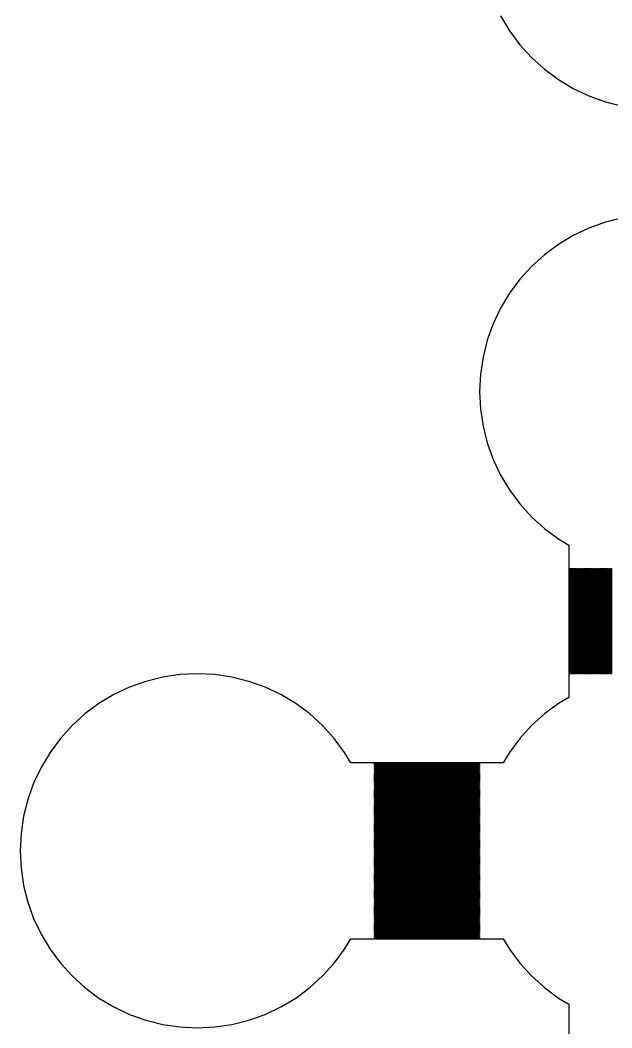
# Model space of a CAD drawing. Extents: x -5 to 92, y -13 to 39.
# Drawn here: x -4.97 to 6.62, y 5.03 to 24.78 of the extents above; entities that cross this region are included whole.
import ezdxf

# ---------------------------------------------------------------- set-up
doc = ezdxf.new("R2010")
doc.units = 0

msp = doc.modelspace()

# ---------------------------------------------------------------- linework, layer by layer
for p, q in [((4.43974, 24.8643), (4.61481, 24.5722)), ((4.61481, 24.5722), (4.81766, 24.2987)), ((4.81766, 24.2987), (5.04634, 24.0463)), ((5.04634, 24.0463), (5.29866, 23.8177)), ((5.29866, 23.8177), (5.57217, 23.6148)), ((5.57217, 23.6148), (5.86426, 23.4397)), ((5.86426, 23.4397), (6.17209, 23.2941)), ((6.17209, 23.2941), (6.49272, 23.1794)), ((6.49272, 23.1794), (6.82304, 23.0967)), ((6.49272, 20.8206), (6.17209, 20.7059)), ((6.82304, 20.9033), (6.49272, 20.8206)), ((5.86426, 20.5603), (5.57217, 20.3852)), ((6.17209, 20.7059), (5.86426, 20.5603)), ((5.57217, 20.3852), (5.29866, 20.1823)), ((5.29866, 20.1823), (5.04634, 19.9537)), ((5.04634, 19.9537), (4.81766, 19.7013)), ((4.81766, 19.7013), (4.61481, 19.4278)), ((4.61481, 19.4278), (4.43974, 19.1357)), ((4.43974, 19.1357), (4.29414, 18.8279)), ((4.29414, 18.8279), (4.17943, 18.5073)), ((4.17943, 18.5073), (4.09668, 18.177)), ((4.09668, 18.177), (4.04672, 17.8401)), ((4.04672, 17.8401), (4.03001, 17.5)), ((4.03001, 17.5), (4.04672, 17.1599)), ((4.04672, 17.1599), (4.09668, 16.823)), ((4.09668, 16.823), (4.17943, 16.4927)), ((4.17943, 16.4927), (4.29414, 16.1721)), ((4.29414, 16.1721), (4.43974, 15.8642)), ((4.43974, 15.8642), (4.61481, 15.5722)), ((4.61481, 15.5722), (4.81766, 15.2986)), ((4.81766, 15.2986), (5.04634, 15.0463)), ((5.04634, 15.0463), (5.29866, 14.8176)), ((5.29866, 14.8176), (5.57217, 14.6148)), ((5.57217, 14.6148), (5.77501, 14.4932)), ((5.77501, 14.4932), (5.77501, 11.5068)), ((5.785, 11.97), (5.785, 14.03)), ((5.785, 14.03), (5.79501, 14.03)), ((5.79501, 14.03), (5.79501, 11.97)), ((5.80501, 11.97), (5.80501, 14.03)), ((5.80501, 14.03), (5.815, 14.03)), ((5.815, 14.03), (5.815, 11.97)), ((5.82501, 11.97), (5.82501, 14.03)), ((5.82501, 14.03), (5.83501, 14.03)), ((5.83501, 14.03), (5.83501, 11.97)), ((5.845, 11.97), (5.845, 14.03)), ((5.845, 14.03), (5.85501, 14.03)), ((5.85501, 14.03), (5.85501, 11.97)), ((5.86501, 11.97), (5.86501, 14.03)), ((5.86501, 14.03), (5.875, 14.03)), ((5.875, 14.03), (5.875, 11.97)), ((5.88501, 11.97), (5.88501, 14.03)), ((5.88501, 14.03), (5.895, 14.03)), ((5.895, 14.03), (5.895, 11.97)), ((5.90501, 11.97), (5.90501, 14.03)), ((5.90501, 14.03), (5.91501, 14.03)), ((5.91501, 14.03), (5.91501, 11.97)), ((5.925, 11.97), (5.925, 14.03)), ((5.925, 14.03), (5.93501, 14.03)), ((5.93501, 14.03), (5.93501, 11.97)), ((5.94501, 11.97), (5.94501, 14.03)), ((5.94501, 14.03), (5.955, 14.03)), ((5.955, 14.03), (5.955, 11.97)), ((5.96501, 11.97), (5.96501, 14.03)), ((5.96501, 14.03), (5.97501, 14.03)), ((5.97501, 14.03), (5.97501, 11.97)), ((5.985, 11.97), (5.985, 14.03)), ((5.985, 14.03), (5.99501, 14.03)), ((5.99501, 14.03), (5.99501, 11.97)), ((6.005, 11.97), (6.005, 14.03)), ((6.005, 14.03), (6.01501, 14.03)), ((6.01501, 14.03), (6.01501, 11.97)), ((6.02501, 11.97), (6.02501, 14.03)), ((6.02501, 14.03), (6.035, 14.03)), ((6.035, 14.03), (6.035, 11.97)), ((6.04501, 11.97), (6.04501, 14.03)), ((6.04501, 14.03), (6.05501, 14.03)), ((6.05501, 14.03), (6.05501, 11.97)), ((6.065, 11.97), (6.065, 14.03)), ((6.065, 14.03), (6.07501, 14.03)), ((6.07501, 14.03), (6.07501, 11.97)), ((6.08501, 11.97), (6.08501, 14.03)), ((6.08501, 14.03), (6.095, 14.03)), ((6.095, 14.03), (6.095, 11.97)), ((6.10501, 11.97), (6.10501, 14.03)), ((6.10501, 14.03), (6.11501, 14.03)), ((6.11501, 14.03), (6.11501, 11.97)), ((6.125, 11.97), (6.125, 14.03)), ((6.125, 14.03), (6.13501, 14.03)), ((6.13501, 14.03), (6.13501, 11.97)), ((6.145, 11.97), (6.145, 14.03)), ((6.145, 14.03), (6.15501, 14.03)), ((6.15501, 14.03), (6.15501, 11.97)), ((6.16501, 11.97), (6.16501, 14.03)), ((6.16501, 14.03), (6.175, 14.03)), ((6.175, 14.03), (6.175, 11.97)), ((6.18501, 11.97), (6.18501, 14.03)), ((6.18501, 14.03), (6.19501, 14.03)), ((6.19501, 14.03), (6.19501, 11.97)), ((6.205, 11.97), (6.205, 14.03)), ((6.205, 14.03), (6.21501, 14.03)), ((6.21501, 14.03), (6.21501, 11.97)), ((6.22501, 11.97), (6.22501, 14.03)), ((6.22501, 14.03), (6.235, 14.03)), ((6.235, 14.03), (6.235, 11.97)), ((6.24501, 11.97), (6.24501, 14.03)), ((6.24501, 14.03), (6.255, 14.03)), ((6.255, 14.03), (6.255, 11.97)), ((6.26501, 11.97), (6.26501, 14.03)), ((6.26501, 14.03), (6.27501, 14.03)), ((6.27501, 14.03), (6.27501, 11.97)), ((6.285, 11.97), (6.285, 14.03)), ((6.285, 14.03), (6.29501, 14.03)), ((6.29501, 14.03), (6.29501, 11.97)), ((6.30501, 11.97), (6.30501, 14.03)), ((6.30501, 14.03), (6.315, 14.03)), ((6.315, 14.03), (6.315, 11.97)), ((6.32501, 11.97), (6.32501, 14.03)), ((6.32501, 14.03), (6.33501, 14.03)), ((6.33501, 14.03), (6.33501, 11.97)), ((6.345, 11.97), (6.345, 14.03)), ((6.345, 14.03), (6.35501, 14.03)), ((6.35501, 14.03), (6.35501, 11.97)), ((6.36501, 11.97), (6.36501, 14.03)), ((6.36501, 14.03), (6.375, 14.03)), ((6.375, 14.03), (6.375, 11.97)), ((6.38501, 11.97), (6.38501, 14.03)), ((6.38501, 14.03), (6.395, 14.03)), ((6.395, 14.03), (6.395, 11.97)), ((6.40501, 11.97), (6.40501, 14.03)), ((6.40501, 14.03), (6.41501, 14.03)), ((6.41501, 14.03), (6.41501, 11.97)), ((6.425, 11.97), (6.425, 14.03)), ((6.425, 14.03), (6.43501, 14.03)), ((6.43501, 14.03), (6.43501, 11.97)), ((6.44501, 11.97), (6.44501, 14.03)), ((6.44501, 14.03), (6.455, 14.03)), ((6.455, 14.03), (6.455, 11.97)), ((6.46501, 11.97), (6.46501, 14.03)), ((6.46501, 14.03), (6.47501, 14.03)), ((6.47501, 14.03), (6.47501, 11.97)), ((6.485, 11.97), (6.485, 14.03)), ((6.485, 14.03), (6.49501, 14.03)), ((6.49501, 14.03), (6.49501, 11.97)), ((6.505, 11.97), (6.505, 14.03)), ((6.505, 14.03), (6.51501, 14.03)), ((6.51501, 14.03), (6.51501, 11.97)), ((6.52501, 11.97), (6.52501, 14.03)), ((6.52501, 14.03), (6.535, 14.03)), ((6.535, 14.03), (6.535, 11.97)), ((6.54501, 11.97), (6.54501, 14.03)), ((6.54501, 14.03), (6.55501, 14.03)), ((6.55501, 14.03), (6.55501, 11.97)), ((6.565, 11.97), (6.565, 14.03)), ((6.565, 14.03), (6.57501, 14.03)), ((6.57501, 14.03), (6.57501, 11.97)), ((6.58501, 11.97), (6.58501, 14.03)), ((6.58501, 14.03), (6.595, 14.03)), ((6.595, 14.03), (6.595, 11.97)), ((6.60501, 11.97), (6.60501, 14.03)), ((6.60501, 14.03), (6.61501, 14.03)), ((6.61501, 14.03), (6.61501, 11.97)), ((-2.17696, 11.9033), (-2.50728, 11.8206)), ((-1.84012, 11.9533), (-2.17696, 11.9033)), ((-1.5, 11.97), (-1.84012, 11.9533)), ((-1.15987, 11.9533), (-1.5, 11.97)), ((-0.823029, 11.9033), (-1.15987, 11.9533)), ((-0.492706, 11.8206), (-0.823029, 11.9033)), ((5.79501, 11.97), (5.785, 11.97)), ((5.815, 11.97), (5.80501, 11.97)), ((5.83501, 11.97), (5.82501, 11.97)), ((5.85501, 11.97), (5.845, 11.97)), ((5.875, 11.97), (5.86501, 11.97)), ((5.895, 11.97), (5.88501, 11.97)), ((5.91501, 11.97), (5.90501, 11.97)), ((5.93501, 11.97), (5.925, 11.97)), ((5.955, 11.97), (5.94501, 11.97)), ((5.97501, 11.97), (5.96501, 11.97)), ((5.99501, 11.97), (5.985, 11.97)), ((6.01501, 11.97), (6.005, 11.97)), ((6.035, 11.97), (6.02501, 11.97)), ((6.05501, 11.97), (6.04501, 11.97)), ((6.07501, 11.97), (6.065, 11.97)), ((6.095, 11.97), (6.08501, 11.97)), ((6.11501, 11.97), (6.10501, 11.97)), ((6.13501, 11.97), (6.125, 11.97)), ((6.15501, 11.97), (6.145, 11.97)), ((6.175, 11.97), (6.16501, 11.97)), ((6.19501, 11.97), (6.18501, 11.97)), ((6.21501, 11.97), (6.205, 11.97)), ((6.235, 11.97), (6.22501, 11.97)), ((6.255, 11.97), (6.24501, 11.97)), ((6.27501, 11.97), (6.26501, 11.97)), ((6.29501, 11.97), (6.285, 11.97)), ((6.315, 11.97), (6.30501, 11.97)), ((6.33501, 11.97), (6.32501, 11.97)), ((6.35501, 11.97), (6.345, 11.97)), ((6.375, 11.97), (6.36501, 11.97)), ((6.395, 11.97), (6.38501, 11.97)), ((6.41501, 11.97), (6.40501, 11.97)), ((6.43501, 11.97), (6.425, 11.97)), ((6.455, 11.97), (6.44501, 11.97)), ((6.47501, 11.97), (6.46501, 11.97)), ((6.49501, 11.97), (6.485, 11.97)), ((6.51501, 11.97), (6.505, 11.97)), ((6.535, 11.97), (6.52501, 11.97)), ((6.55501, 11.97), (6.54501, 11.97)), ((6.57501, 11.97), (6.565, 11.97)), ((6.595, 11.97), (6.58501, 11.97)), ((6.61501, 11.97), (6.60501, 11.97)), ((-2.82791, 11.7059), (-3.13574, 11.5603)), ((-2.50728, 11.8206), (-2.82791, 11.7059)), ((-0.172073, 11.7059), (-0.492706, 11.8206)), ((0.135757, 11.5603), (-0.172073, 11.7059)), ((-3.13574, 11.5603), (-3.42783, 11.3852)), ((0.427841, 11.3852), (0.135757, 11.5603)), ((5.77501, 11.5068), (5.57217, 11.3852)), ((-3.42783, 11.3852), (-3.70134, 11.1823)), ((0.701355, 11.1823), (0.427841, 11.3852)), ((5.57217, 11.3852), (5.29866, 11.1824)), ((-3.70134, 11.1823), (-3.95366, 10.9537)), ((0.953674, 10.9537), (0.701355, 11.1823)), ((5.29866, 11.1824), (5.04634, 10.9537)), ((-3.95366, 10.9537), (-4.18234, 10.7013)), ((1.18236, 10.7013), (0.953674, 10.9537)), ((5.04634, 10.9537), (4.81766, 10.7014)), ((-4.18234, 10.7013), (-4.38519, 10.4278)), ((1.38521, 10.4278), (1.18236, 10.7013)), ((4.81766, 10.7014), (4.61481, 10.4278)), ((-4.38519, 10.4278), (-4.56026, 10.1357)), ((1.50677, 10.225), (1.38521, 10.4278)), ((4.61481, 10.4278), (4.49323, 10.225)), ((-4.56026, 10.1357), (-4.70586, 9.82791)), ((4.49323, 10.225), (1.50677, 10.225)), ((1.97, 10.205), (1.97, 10.215)), ((1.97, 10.215), (4.03, 10.215)), ((4.03, 10.205), (1.97, 10.205)), ((1.97, 10.185), (1.97, 10.195)), ((1.97, 10.195), (4.03, 10.195)), ((4.03, 10.185), (1.97, 10.185)), ((1.97, 10.165), (1.97, 10.175)), ((1.97, 10.175), (4.03, 10.175)), ((4.03, 10.165), (1.97, 10.165)), ((1.97, 10.145), (1.97, 10.155)), ((1.97, 10.155), (4.03, 10.155)), ((4.03, 10.145), (1.97, 10.145)), ((1.97, 10.125), (1.97, 10.135)), ((1.97, 10.135), (4.03, 10.135)), ((4.03, 10.125), (1.97, 10.125)), ((1.97, 10.105), (1.97, 10.115)), ((1.97, 10.115), (4.03, 10.115)), ((4.03, 10.105), (1.97, 10.105)), ((1.97, 10.085), (1.97, 10.095)), ((1.97, 10.095), (4.03, 10.095)), ((4.03, 10.085), (1.97, 10.085)), ((1.97, 10.065), (1.97, 10.075)), ((1.97, 10.075), (4.03, 10.075)), ((4.03, 10.215), (4.03, 10.205)), ((4.03, 10.195), (4.03, 10.185)), ((4.03, 10.175), (4.03, 10.165)), ((4.03, 10.155), (4.03, 10.145)), ((4.03, 10.135), (4.03, 10.125)), ((4.03, 10.115), (4.03, 10.105)), ((4.03, 10.095), (4.03, 10.085)), ((4.03, 10.075), (4.03, 10.065)), ((4.03, 10.065), (1.97, 10.065)), ((1.97, 10.045), (1.97, 10.055)), ((1.97, 10.055), (4.03, 10.055)), ((4.03, 10.045), (1.97, 10.045)), ((1.97, 10.025), (1.97, 10.035)), ((1.97, 10.035), (4.03, 10.035)), ((4.03, 10.025), (1.97, 10.025)), ((1.97, 10.005), (1.97, 10.015)), ((1.97, 10.015), (4.03, 10.015)), ((4.03, 10.005), (1.97, 10.005)), ((1.97, 9.98499), (1.97, 9.995)), ((1.97, 9.995), (4.03, 9.995)), ((4.03, 9.98499), (1.97, 9.98499)), ((1.97, 9.965), (1.97, 9.97499)), ((1.97, 9.97499), (4.03, 9.97499)), ((4.03, 9.965), (1.97, 9.965)), ((1.97, 9.94499), (1.97, 9.95499)), ((1.97, 9.95499), (4.03, 9.95499)), ((4.03, 9.94499), (1.97, 9.94499)), ((1.97, 9.92499), (1.97, 9.935)), ((1.97, 9.935), (4.03, 9.935)), ((4.03, 9.92499), (1.97, 9.92499)), ((1.97, 9.905), (1.97, 9.91499)), ((1.97, 9.91499), (4.03, 9.91499)), ((4.03, 9.905), (1.97, 9.905)), ((1.97, 9.88499), (1.97, 9.89499)), ((1.97, 9.89499), (4.03, 9.89499)), ((4.03, 9.88499), (1.97, 9.88499)), ((1.97, 9.86499), (1.97, 9.875)), ((1.97, 9.875), (4.03, 9.875)), ((4.03, 10.055), (4.03, 10.045)), ((4.03, 10.035), (4.03, 10.025)), ((4.03, 10.015), (4.03, 10.005)), ((4.03, 9.995), (4.03, 9.98499)), ((4.03, 9.97499), (4.03, 9.965)), ((4.03, 9.95499), (4.03, 9.94499)), ((4.03, 9.935), (4.03, 9.92499)), ((4.03, 9.91499), (4.03, 9.905)), ((4.03, 9.89499), (4.03, 9.88499)), ((4.03, 9.875), (4.03, 9.86499)), ((-4.70586, 9.82791), (-4.82057, 9.50728)), ((4.03, 9.86499), (1.97, 9.86499)), ((1.97, 9.84499), (1.97, 9.855)), ((1.97, 9.855), (4.03, 9.855)), ((4.03, 9.84499), (1.97, 9.84499)), ((1.97, 9.825), (1.97, 9.83499)), ((1.97, 9.83499), (4.03, 9.83499)), ((4.03, 9.825), (1.97, 9.825)), ((1.97, 9.80499), (1.97, 9.81499)), ((1.97, 9.81499), (4.03, 9.81499)), ((4.03, 9.80499), (1.97, 9.80499)), ((1.97, 9.78499), (1.97, 9.795)), ((1.97, 9.795), (4.03, 9.795)), ((4.03, 9.78499), (1.97, 9.78499)), ((1.97, 9.765), (1.97, 9.77499)), ((1.97, 9.77499), (4.03, 9.77499)), ((4.03, 9.765), (1.97, 9.765)), ((1.97, 9.745), (1.97, 9.75499)), ((1.97, 9.75499), (4.03, 9.75499)), ((4.03, 9.745), (1.97, 9.745)), ((1.97, 9.72499), (1.97, 9.73499)), ((1.97, 9.73499), (4.03, 9.73499)), ((4.03, 9.72499), (1.97, 9.72499)), ((1.97, 9.70499), (1.97, 9.715)), ((1.97, 9.715), (4.03, 9.715)), ((4.03, 9.70499), (1.97, 9.70499)), ((1.97, 9.685), (1.97, 9.69499)), ((1.97, 9.69499), (4.03, 9.69499)), ((4.03, 9.685), (1.97, 9.685)), ((4.03, 9.855), (4.03, 9.84499)), ((4.03, 9.83499), (4.03, 9.825)), ((4.03, 9.81499), (4.03, 9.80499)), ((4.03, 9.795), (4.03, 9.78499)), ((4.03, 9.77499), (4.03, 9.765)), ((4.03, 9.75499), (4.03, 9.745)), ((4.03, 9.73499), (4.03, 9.72499)), ((4.03, 9.715), (4.03, 9.70499)), ((4.03, 9.69499), (4.03, 9.685)), ((-4.82057, 9.50728), (-4.90332, 9.17696)), ((1.97, 9.66499), (1.97, 9.67499)), ((1.97, 9.67499), (4.03, 9.67499)), ((4.03, 9.66499), (1.97, 9.66499)), ((1.97, 9.64499), (1.97, 9.655)), ((1.97, 9.655), (4.03, 9.655)), ((4.03, 9.64499), (1.97, 9.64499)), ((1.97, 9.625), (1.97, 9.63499)), ((1.97, 9.63499), (4.03, 9.63499)), ((4.03, 9.625), (1.97, 9.625)), ((1.97, 9.605), (1.97, 9.61499)), ((1.97, 9.61499), (4.03, 9.61499)), ((4.03, 9.605), (1.97, 9.605)), ((1.97, 9.58499), (1.97, 9.59499)), ((1.97, 9.59499), (4.03, 9.59499)), ((4.03, 9.58499), (1.97, 9.58499)), ((1.97, 9.56499), (1.97, 9.575)), ((1.97, 9.575), (4.03, 9.575)), ((4.03, 9.56499), (1.97, 9.56499)), ((1.97, 9.545), (1.97, 9.55499)), ((1.97, 9.55499), (4.03, 9.55499)), ((4.03, 9.545), (1.97, 9.545)), ((1.97, 9.52499), (1.97, 9.53499)), ((1.97, 9.53499), (4.03, 9.53499)), ((4.03, 9.52499), (1.97, 9.52499)), ((1.97, 9.50499), (1.97, 9.515)), ((1.97, 9.515), (4.03, 9.515)), ((4.03, 9.50499), (1.97, 9.50499)), ((1.97, 9.48499), (1.97, 9.495)), ((1.97, 9.495), (4.03, 9.495)), ((4.03, 9.48499), (1.97, 9.48499)), ((4.03, 9.67499), (4.03, 9.66499)), ((4.03, 9.655), (4.03, 9.64499)), ((4.03, 9.63499), (4.03, 9.625)), ((4.03, 9.61499), (4.03, 9.605)), ((4.03, 9.59499), (4.03, 9.58499)), ((4.03, 9.575), (4.03, 9.56499)), ((4.03, 9.55499), (4.03, 9.545)), ((4.03, 9.53499), (4.03, 9.52499)), ((4.03, 9.515), (4.03, 9.50499)), ((4.03, 9.495), (4.03, 9.48499)), ((1.97, 9.465), (1.97, 9.47499)), ((1.97, 9.47499), (4.03, 9.47499)), ((4.03, 9.465), (1.97, 9.465)), ((1.97, 9.44499), (1.97, 9.45499)), ((1.97, 9.45499), (4.03, 9.45499)), ((4.03, 9.44499), (1.97, 9.44499)), ((1.97, 9.42499), (1.97, 9.435)), ((1.97, 9.435), (4.03, 9.435)), ((4.03, 9.42499), (1.97, 9.42499)), ((1.97, 9.405), (1.97, 9.41499)), ((1.97, 9.41499), (4.03, 9.41499)), ((4.03, 9.405), (1.97, 9.405)), ((1.97, 9.38499), (1.97, 9.39499)), ((1.97, 9.39499), (4.03, 9.39499)), ((4.03, 9.38499), (1.97, 9.38499)), ((1.97, 9.36499), (1.97, 9.375)), ((1.97, 9.375), (4.03, 9.375)), ((4.03, 9.36499), (1.97, 9.36499)), ((1.97, 9.34499), (1.97, 9.355)), ((1.97, 9.355), (4.03, 9.355)), ((4.03, 9.34499), (1.97, 9.34499)), ((1.97, 9.325), (1.97, 9.33499)), ((1.97, 9.33499), (4.03, 9.33499)), ((4.03, 9.325), (1.97, 9.325)), ((1.97, 9.30499), (1.97, 9.31499)), ((1.97, 9.31499), (4.03, 9.31499)), ((4.03, 9.30499), (1.97, 9.30499)), ((1.97, 9.28499), (1.97, 9.295)), ((1.97, 9.295), (4.03, 9.295)), ((4.03, 9.28499), (1.97, 9.28499)), ((4.03, 9.47499), (4.03, 9.465)), ((4.03, 9.45499), (4.03, 9.44499)), ((4.03, 9.435), (4.03, 9.42499)), ((4.03, 9.41499), (4.03, 9.405)), ((4.03, 9.39499), (4.03, 9.38499)), ((4.03, 9.375), (4.03, 9.36499)), ((4.03, 9.355), (4.03, 9.34499)), ((4.03, 9.33499), (4.03, 9.325)), ((4.03, 9.31499), (4.03, 9.30499)), ((4.03, 9.295), (4.03, 9.28499)), ((-4.90332, 9.17696), (-4.95328, 8.84012)), ((1.97, 9.265), (1.97, 9.27499)), ((1.97, 9.27499), (4.03, 9.27499)), ((4.03, 9.265), (1.97, 9.265)), ((1.97, 9.245), (1.97, 9.25499)), ((1.97, 9.25499), (4.03, 9.25499)), ((4.03, 9.245), (1.97, 9.245)), ((1.97, 9.22499), (1.97, 9.23499)), ((1.97, 9.23499), (4.03, 9.23499)), ((4.03, 9.22499), (1.97, 9.22499)), ((1.97, 9.20499), (1.97, 9.215)), ((1.97, 9.215), (4.03, 9.215)), ((4.03, 9.20499), (1.97, 9.20499)), ((1.97, 9.185), (1.97, 9.19499)), ((1.97, 9.19499), (4.03, 9.19499)), ((4.03, 9.185), (1.97, 9.185)), ((1.97, 9.16499), (1.97, 9.17499)), ((1.97, 9.17499), (4.03, 9.17499)), ((4.03, 9.16499), (1.97, 9.16499)), ((1.97, 9.14499), (1.97, 9.155)), ((1.97, 9.155), (4.03, 9.155)), ((4.03, 9.14499), (1.97, 9.14499)), ((1.97, 9.125), (1.97, 9.13499)), ((1.97, 9.13499), (4.03, 9.13499)), ((4.03, 9.125), (1.97, 9.125)), ((1.97, 9.105), (1.97, 9.11499)), ((1.97, 9.11499), (4.03, 9.11499)), ((4.03, 9.105), (1.97, 9.105)), ((1.97, 9.08499), (1.97, 9.09499)), ((1.97, 9.09499), (4.03, 9.09499)), ((4.03, 9.27499), (4.03, 9.265)), ((4.03, 9.25499), (4.03, 9.245)), ((4.03, 9.23499), (4.03, 9.22499)), ((4.03, 9.215), (4.03, 9.20499)), ((4.03, 9.19499), (4.03, 9.185)), ((4.03, 9.17499), (4.03, 9.16499)), ((4.03, 9.155), (4.03, 9.14499)), ((4.03, 9.13499), (4.03, 9.125)), ((4.03, 9.11499), (4.03, 9.105)), ((4.03, 9.09499), (4.03, 9.08499)), ((4.03, 9.08499), (1.97, 9.08499)), ((1.97, 9.06499), (1.97, 9.075)), ((1.97, 9.075), (4.03, 9.075)), ((4.03, 9.06499), (1.97, 9.06499)), ((1.97, 9.045), (1.97, 9.05499)), ((1.97, 9.05499), (4.03, 9.05499)), ((4.03, 9.045), (1.97, 9.045)), ((1.97, 9.02499), (1.97, 9.03499)), ((1.97, 9.03499), (4.03, 9.03499)), ((4.03, 9.02499), (1.97, 9.02499)), ((1.97, 9.00499), (1.97, 9.015)), ((1.97, 9.015), (4.03, 9.015)), ((4.03, 9.00499), (1.97, 9.00499)), ((1.97, 8.98499), (1.97, 8.995)), ((1.97, 8.995), (4.03, 8.995)), ((4.03, 8.98499), (1.97, 8.98499)), ((1.97, 8.965), (1.97, 8.97499)), ((1.97, 8.97499), (4.03, 8.97499)), ((4.03, 8.965), (1.97, 8.965)), ((1.97, 8.94499), (1.97, 8.95499)), ((1.97, 8.95499), (4.03, 8.95499)), ((4.03, 8.94499), (1.97, 8.94499)), ((1.97, 8.92499), (1.97, 8.935)), ((1.97, 8.935), (4.03, 8.935)), ((4.03, 8.92499), (1.97, 8.92499)), ((1.97, 8.905), (1.97, 8.91499)), ((1.97, 8.91499), (4.03, 8.91499)), ((4.03, 8.905), (1.97, 8.905)), ((1.97, 8.88499), (1.97, 8.89499)), ((1.97, 8.89499), (4.03, 8.89499)), ((4.03, 9.075), (4.03, 9.06499)), ((4.03, 9.05499), (4.03, 9.045)), ((4.03, 9.03499), (4.03, 9.02499)), ((4.03, 9.015), (4.03, 9.00499)), ((4.03, 8.995), (4.03, 8.98499)), ((4.03, 8.97499), (4.03, 8.965)), ((4.03, 8.95499), (4.03, 8.94499)), ((4.03, 8.935), (4.03, 8.92499)), ((4.03, 8.91499), (4.03, 8.905)), ((4.03, 8.89499), (4.03, 8.88499)), ((-4.95328, 8.84012), (-4.96999, 8.5)), ((4.03, 8.88499), (1.97, 8.88499)), ((1.97, 8.86499), (1.97, 8.875)), ((1.97, 8.875), (4.03, 8.875)), ((4.03, 8.86499), (1.97, 8.86499)), ((1.97, 8.84499), (1.97, 8.855)), ((1.97, 8.855), (4.03, 8.855)), ((4.03, 8.84499), (1.97, 8.84499)), ((1.97, 8.825), (1.97, 8.83499)), ((1.97, 8.83499), (4.03, 8.83499)), ((4.03, 8.825), (1.97, 8.825)), ((1.97, 8.80499), (1.97, 8.81499)), ((1.97, 8.81499), (4.03, 8.81499)), ((4.03, 8.80499), (1.97, 8.80499)), ((1.97, 8.78499), (1.97, 8.795)), ((1.97, 8.795), (4.03, 8.795)), ((4.03, 8.78499), (1.97, 8.78499)), ((1.97, 8.765), (1.97, 8.77499)), ((1.97, 8.77499), (4.03, 8.77499)), ((4.03, 8.765), (1.97, 8.765)), ((1.97, 8.745), (1.97, 8.75499)), ((1.97, 8.75499), (4.03, 8.75499)), ((4.03, 8.745), (1.97, 8.745)), ((1.97, 8.72499), (1.97, 8.73499)), ((1.97, 8.73499), (4.03, 8.73499)), ((4.03, 8.72499), (1.97, 8.72499)), ((1.97, 8.70499), (1.97, 8.715)), ((1.97, 8.715), (4.03, 8.715)), ((4.03, 8.70499), (1.97, 8.70499)), ((1.97, 8.685), (1.97, 8.69499)), ((1.97, 8.69499), (4.03, 8.69499)), ((4.03, 8.875), (4.03, 8.86499)), ((4.03, 8.855), (4.03, 8.84499)), ((4.03, 8.83499), (4.03, 8.825)), ((4.03, 8.81499), (4.03, 8.80499)), ((4.03, 8.795), (4.03, 8.78499)), ((4.03, 8.77499), (4.03, 8.765)), ((4.03, 8.75499), (4.03, 8.745)), ((4.03, 8.73499), (4.03, 8.72499)), ((4.03, 8.715), (4.03, 8.70499)), ((4.03, 8.69499), (4.03, 8.685)), ((-4.96999, 8.5), (-4.95328, 8.15988)), ((4.03, 8.685), (1.97, 8.685)), ((1.97, 8.66499), (1.97, 8.67499)), ((1.97, 8.67499), (4.03, 8.67499)), ((4.03, 8.66499), (1.97, 8.66499)), ((1.97, 8.64499), (1.97, 8.655)), ((1.97, 8.655), (4.03, 8.655)), ((4.03, 8.64499), (1.97, 8.64499)), ((1.97, 8.625), (1.97, 8.63499)), ((1.97, 8.63499), (4.03, 8.63499)), ((4.03, 8.625), (1.97, 8.625)), ((1.97, 8.605), (1.97, 8.61499)), ((1.97, 8.61499), (4.03, 8.61499)), ((4.03, 8.605), (1.97, 8.605)), ((1.97, 8.58499), (1.97, 8.59499)), ((1.97, 8.59499), (4.03, 8.59499)), ((4.03, 8.58499), (1.97, 8.58499)), ((1.97, 8.56499), (1.97, 8.575)), ((1.97, 8.575), (4.03, 8.575)), ((4.03, 8.56499), (1.97, 8.56499)), ((1.97, 8.545), (1.97, 8.55499)), ((1.97, 8.55499), (4.03, 8.55499)), ((4.03, 8.545), (1.97, 8.545)), ((1.97, 8.52499), (1.97, 8.53499)), ((1.97, 8.53499), (4.03, 8.53499)), ((4.03, 8.52499), (1.97, 8.52499)), ((1.97, 8.50499), (1.97, 8.515)), ((1.97, 8.515), (4.03, 8.515)), ((4.03, 8.50499), (1.97, 8.50499)), ((1.97, 8.485), (1.97, 8.49501)), ((1.97, 8.49501), (4.03, 8.49501)), ((4.03, 8.67499), (4.03, 8.66499)), ((4.03, 8.655), (4.03, 8.64499)), ((4.03, 8.63499), (4.03, 8.625)), ((4.03, 8.61499), (4.03, 8.605)), ((4.03, 8.59499), (4.03, 8.58499)), ((4.03, 8.575), (4.03, 8.56499)), ((4.03, 8.55499), (4.03, 8.545)), ((4.03, 8.53499), (4.03, 8.52499)), ((4.03, 8.515), (4.03, 8.50499)), ((4.03, 8.49501), (4.03, 8.485)), ((4.03, 8.485), (1.97, 8.485)), ((1.97, 8.46501), (1.97, 8.47501)), ((1.97, 8.47501), (4.03, 8.47501)), ((4.03, 8.46501), (1.97, 8.46501)), ((1.97, 8.44501), (1.97, 8.455)), ((1.97, 8.455), (4.03, 8.455)), ((4.03, 8.44501), (1.97, 8.44501)), ((1.97, 8.425), (1.97, 8.43501)), ((1.97, 8.43501), (4.03, 8.43501)), ((4.03, 8.425), (1.97, 8.425)), ((1.97, 8.40501), (1.97, 8.41501)), ((1.97, 8.41501), (4.03, 8.41501)), ((4.03, 8.40501), (1.97, 8.40501)), ((1.97, 8.38501), (1.97, 8.395)), ((1.97, 8.395), (4.03, 8.395)), ((4.03, 8.38501), (1.97, 8.38501)), ((1.97, 8.36501), (1.97, 8.375)), ((1.97, 8.375), (4.03, 8.375)), ((4.03, 8.36501), (1.97, 8.36501)), ((1.97, 8.345), (1.97, 8.35501)), ((1.97, 8.35501), (4.03, 8.35501)), ((4.03, 8.345), (1.97, 8.345)), ((1.97, 8.32501), (1.97, 8.33501)), ((1.97, 8.33501), (4.03, 8.33501)), ((4.03, 8.32501), (1.97, 8.32501)), ((1.97, 8.30501), (1.97, 8.315)), ((1.97, 8.315), (4.03, 8.315)), ((4.03, 8.30501), (1.97, 8.30501)), ((1.97, 8.285), (1.97, 8.29501)), ((1.97, 8.29501), (4.03, 8.29501)), ((4.03, 8.47501), (4.03, 8.46501)), ((4.03, 8.455), (4.03, 8.44501)), ((4.03, 8.43501), (4.03, 8.425)), ((4.03, 8.41501), (4.03, 8.40501)), ((4.03, 8.395), (4.03, 8.38501)), ((4.03, 8.375), (4.03, 8.36501)), ((4.03, 8.35501), (4.03, 8.345)), ((4.03, 8.33501), (4.03, 8.32501)), ((4.03, 8.315), (4.03, 8.30501)), ((4.03, 8.29501), (4.03, 8.285)), ((-4.95328, 8.15988), (-4.90332, 7.82304)), ((4.03, 8.285), (1.97, 8.285)), ((1.97, 8.26501), (1.97, 8.27501)), ((1.97, 8.27501), (4.03, 8.27501)), ((4.03, 8.26501), (1.97, 8.26501)), ((1.97, 8.24501), (1.97, 8.255)), ((1.97, 8.255), (4.03, 8.255)), ((4.03, 8.24501), (1.97, 8.24501)), ((1.97, 8.22501), (1.97, 8.235)), ((1.97, 8.235), (4.03, 8.235)), ((4.03, 8.22501), (1.97, 8.22501)), ((1.97, 8.205), (1.97, 8.21501)), ((1.97, 8.21501), (4.03, 8.21501)), ((4.03, 8.205), (1.97, 8.205)), ((1.97, 8.18501), (1.97, 8.19501)), ((1.97, 8.19501), (4.03, 8.19501)), ((4.03, 8.18501), (1.97, 8.18501)), ((1.97, 8.16501), (1.97, 8.175)), ((1.97, 8.175), (4.03, 8.175)), ((4.03, 8.16501), (1.97, 8.16501)), ((1.97, 8.145), (1.97, 8.15501)), ((1.97, 8.15501), (4.03, 8.15501)), ((4.03, 8.145), (1.97, 8.145)), ((1.97, 8.125), (1.97, 8.13501)), ((1.97, 8.13501), (4.03, 8.13501)), ((4.03, 8.125), (1.97, 8.125)), ((1.97, 8.10501), (1.97, 8.11501)), ((1.97, 8.11501), (4.03, 8.11501)), ((4.03, 8.10501), (1.97, 8.10501)), ((4.03, 8.27501), (4.03, 8.26501)), ((4.03, 8.255), (4.03, 8.24501)), ((4.03, 8.235), (4.03, 8.22501)), ((4.03, 8.21501), (4.03, 8.205)), ((4.03, 8.19501), (4.03, 8.18501)), ((4.03, 8.175), (4.03, 8.16501)), ((4.03, 8.15501), (4.03, 8.145)), ((4.03, 8.13501), (4.03, 8.125)), ((4.03, 8.11501), (4.03, 8.10501)), ((1.97, 8.08501), (1.97, 8.095)), ((1.97, 8.095), (4.03, 8.095)), ((4.03, 8.08501), (1.97, 8.08501)), ((1.97, 8.065), (1.97, 8.07501)), ((1.97, 8.07501), (4.03, 8.07501)), ((4.03, 8.065), (1.97, 8.065)), ((1.97, 8.04501), (1.97, 8.05501)), ((1.97, 8.05501), (4.03, 8.05501)), ((4.03, 8.04501), (1.97, 8.04501)), ((1.97, 8.02501), (1.97, 8.035)), ((1.97, 8.035), (4.03, 8.035)), ((4.03, 8.02501), (1.97, 8.02501)), ((1.97, 8.005), (1.97, 8.01501)), ((1.97, 8.01501), (4.03, 8.01501)), ((4.03, 8.005), (1.97, 8.005)), ((1.97, 7.985), (1.97, 7.99501)), ((1.97, 7.99501), (4.03, 7.99501)), ((4.03, 7.985), (1.97, 7.985)), ((1.97, 7.96501), (1.97, 7.97501)), ((1.97, 7.97501), (4.03, 7.97501)), ((4.03, 7.96501), (1.97, 7.96501)), ((1.97, 7.94501), (1.97, 7.955)), ((1.97, 7.955), (4.03, 7.955)), ((4.03, 7.94501), (1.97, 7.94501)), ((1.97, 7.925), (1.97, 7.93501)), ((1.97, 7.93501), (4.03, 7.93501)), ((4.03, 7.925), (1.97, 7.925)), ((1.97, 7.90501), (1.97, 7.91501)), ((1.97, 7.91501), (4.03, 7.91501)), ((4.03, 7.90501), (1.97, 7.90501)), ((4.03, 8.095), (4.03, 8.08501)), ((4.03, 8.07501), (4.03, 8.065)), ((4.03, 8.05501), (4.03, 8.04501)), ((4.03, 8.035), (4.03, 8.02501)), ((4.03, 8.01501), (4.03, 8.005)), ((4.03, 7.99501), (4.03, 7.985)), ((4.03, 7.97501), (4.03, 7.96501)), ((4.03, 7.955), (4.03, 7.94501)), ((4.03, 7.93501), (4.03, 7.925)), ((4.03, 7.91501), (4.03, 7.90501)), ((-4.90332, 7.82304), (-4.82057, 7.49272)), ((1.97, 7.88501), (1.97, 7.895)), ((1.97, 7.895), (4.03, 7.895)), ((4.03, 7.88501), (1.97, 7.88501)), ((1.97, 7.86501), (1.97, 7.875)), ((1.97, 7.875), (4.03, 7.875)), ((4.03, 7.86501), (1.97, 7.86501)), ((1.97, 7.845), (1.97, 7.85501)), ((1.97, 7.85501), (4.03, 7.85501)), ((4.03, 7.845), (1.97, 7.845)), ((1.97, 7.82501), (1.97, 7.83501)), ((1.97, 7.83501), (4.03, 7.83501)), ((4.03, 7.82501), (1.97, 7.82501)), ((1.97, 7.80501), (1.97, 7.815)), ((1.97, 7.815), (4.03, 7.815)), ((4.03, 7.80501), (1.97, 7.80501)), ((1.97, 7.785), (1.97, 7.79501)), ((1.97, 7.79501), (4.03, 7.79501)), ((4.03, 7.785), (1.97, 7.785)), ((1.97, 7.76501), (1.97, 7.77501)), ((1.97, 7.77501), (4.03, 7.77501)), ((4.03, 7.76501), (1.97, 7.76501)), ((1.97, 7.74501), (1.97, 7.755)), ((1.97, 7.755), (4.03, 7.755)), ((4.03, 7.74501), (1.97, 7.74501)), ((1.97, 7.72501), (1.97, 7.735)), ((1.97, 7.735), (4.03, 7.735)), ((4.03, 7.72501), (1.97, 7.72501)), ((1.97, 7.705), (1.97, 7.71501)), ((1.97, 7.71501), (4.03, 7.71501)), ((4.03, 7.705), (1.97, 7.705)), ((4.03, 7.895), (4.03, 7.88501)), ((4.03, 7.875), (4.03, 7.86501)), ((4.03, 7.85501), (4.03, 7.845)), ((4.03, 7.83501), (4.03, 7.82501)), ((4.03, 7.815), (4.03, 7.80501)), ((4.03, 7.79501), (4.03, 7.785)), ((4.03, 7.77501), (4.03, 7.76501)), ((4.03, 7.755), (4.03, 7.74501)), ((4.03, 7.735), (4.03, 7.72501)), ((4.03, 7.71501), (4.03, 7.705)), ((1.97, 7.68501), (1.97, 7.69501)), ((1.97, 7.69501), (4.03, 7.69501)), ((4.03, 7.68501), (1.97, 7.68501)), ((1.97, 7.66501), (1.97, 7.675)), ((1.97, 7.675), (4.03, 7.675)), ((4.03, 7.66501), (1.97, 7.66501)), ((1.97, 7.645), (1.97, 7.65501)), ((1.97, 7.65501), (4.03, 7.65501)), ((4.03, 7.645), (1.97, 7.645)), ((1.97, 7.625), (1.97, 7.63501)), ((1.97, 7.63501), (4.03, 7.63501)), ((4.03, 7.625), (1.97, 7.625)), ((1.97, 7.60501), (1.97, 7.61501)), ((1.97, 7.61501), (4.03, 7.61501)), ((4.03, 7.60501), (1.97, 7.60501)), ((1.97, 7.58501), (1.97, 7.595)), ((1.97, 7.595), (4.03, 7.595)), ((4.03, 7.58501), (1.97, 7.58501)), ((1.97, 7.565), (1.97, 7.57501)), ((1.97, 7.57501), (4.03, 7.57501)), ((4.03, 7.565), (1.97, 7.565)), ((1.97, 7.54501), (1.97, 7.55501)), ((1.97, 7.55501), (4.03, 7.55501)), ((4.03, 7.54501), (1.97, 7.54501)), ((1.97, 7.52501), (1.97, 7.535)), ((1.97, 7.535), (4.03, 7.535)), ((4.03, 7.52501), (1.97, 7.52501)), ((1.97, 7.505), (1.97, 7.51501)), ((1.97, 7.51501), (4.03, 7.51501)), ((4.03, 7.505), (1.97, 7.505)), ((4.03, 7.69501), (4.03, 7.68501)), ((4.03, 7.675), (4.03, 7.66501)), ((4.03, 7.65501), (4.03, 7.645)), ((4.03, 7.63501), (4.03, 7.625)), ((4.03, 7.61501), (4.03, 7.60501)), ((4.03, 7.595), (4.03, 7.58501)), ((4.03, 7.57501), (4.03, 7.565)), ((4.03, 7.55501), (4.03, 7.54501)), ((4.03, 7.535), (4.03, 7.52501)), ((4.03, 7.51501), (4.03, 7.505)), ((-4.82057, 7.49272), (-4.70586, 7.17209)), ((1.97, 7.485), (1.97, 7.49501)), ((1.97, 7.49501), (4.03, 7.49501)), ((4.03, 7.485), (1.97, 7.485)), ((1.97, 7.46501), (1.97, 7.47501)), ((1.97, 7.47501), (4.03, 7.47501)), ((4.03, 7.46501), (1.97, 7.46501)), ((1.97, 7.44501), (1.97, 7.455)), ((1.97, 7.455), (4.03, 7.455)), ((4.03, 7.44501), (1.97, 7.44501)), ((1.97, 7.425), (1.97, 7.43501)), ((1.97, 7.43501), (4.03, 7.43501)), ((4.03, 7.425), (1.97, 7.425)), ((1.97, 7.40501), (1.97, 7.41501)), ((1.97, 7.41501), (4.03, 7.41501)), ((4.03, 7.40501), (1.97, 7.40501)), ((1.97, 7.38501), (1.97, 7.395)), ((1.97, 7.395), (4.03, 7.395)), ((4.03, 7.38501), (1.97, 7.38501)), ((1.97, 7.36501), (1.97, 7.375)), ((1.97, 7.375), (4.03, 7.375)), ((4.03, 7.36501), (1.97, 7.36501)), ((1.97, 7.345), (1.97, 7.35501)), ((1.97, 7.35501), (4.03, 7.35501)), ((4.03, 7.345), (1.97, 7.345)), ((1.97, 7.32501), (1.97, 7.33501)), ((1.97, 7.33501), (4.03, 7.33501)), ((4.03, 7.32501), (1.97, 7.32501)), ((1.97, 7.30501), (1.97, 7.315)), ((1.97, 7.315), (4.03, 7.315)), ((4.03, 7.49501), (4.03, 7.485)), ((4.03, 7.47501), (4.03, 7.46501)), ((4.03, 7.455), (4.03, 7.44501)), ((4.03, 7.43501), (4.03, 7.425)), ((4.03, 7.41501), (4.03, 7.40501)), ((4.03, 7.395), (4.03, 7.38501)), ((4.03, 7.375), (4.03, 7.36501)), ((4.03, 7.35501), (4.03, 7.345)), ((4.03, 7.33501), (4.03, 7.32501)), ((4.03, 7.315), (4.03, 7.30501)), ((-4.70586, 7.17209), (-4.56026, 6.86426)), ((4.03, 7.30501), (1.97, 7.30501)), ((1.97, 7.285), (1.97, 7.29501)), ((1.97, 7.29501), (4.03, 7.29501)), ((4.03, 7.285), (1.97, 7.285)), ((1.97, 7.26501), (1.97, 7.27501)), ((1.97, 7.27501), (4.03, 7.27501)), ((4.03, 7.26501), (1.97, 7.26501)), ((1.97, 7.24501), (1.97, 7.255)), ((1.97, 7.255), (4.03, 7.255)), ((4.03, 7.24501), (1.97, 7.24501)), ((1.97, 7.22501), (1.97, 7.235)), ((1.97, 7.235), (4.03, 7.235)), ((4.03, 7.22501), (1.97, 7.22501)), ((1.97, 7.205), (1.97, 7.21501)), ((1.97, 7.21501), (4.03, 7.21501)), ((4.03, 7.205), (1.97, 7.205)), ((1.97, 7.18501), (1.97, 7.19501)), ((1.97, 7.19501), (4.03, 7.19501)), ((4.03, 7.18501), (1.97, 7.18501)), ((1.97, 7.16501), (1.97, 7.175)), ((1.97, 7.175), (4.03, 7.175)), ((4.03, 7.16501), (1.97, 7.16501)), ((1.97, 7.145), (1.97, 7.15501)), ((1.97, 7.15501), (4.03, 7.15501)), ((4.03, 7.145), (1.97, 7.145)), ((1.97, 7.125), (1.97, 7.13501)), ((1.97, 7.13501), (4.03, 7.13501)), ((4.03, 7.125), (1.97, 7.125)), ((1.97, 7.10501), (1.97, 7.11501)), ((1.97, 7.11501), (4.03, 7.11501)), ((4.03, 7.29501), (4.03, 7.285)), ((4.03, 7.27501), (4.03, 7.26501)), ((4.03, 7.255), (4.03, 7.24501)), ((4.03, 7.235), (4.03, 7.22501)), ((4.03, 7.21501), (4.03, 7.205)), ((4.03, 7.19501), (4.03, 7.18501)), ((4.03, 7.175), (4.03, 7.16501)), ((4.03, 7.15501), (4.03, 7.145)), ((4.03, 7.13501), (4.03, 7.125)), ((4.03, 7.11501), (4.03, 7.10501)), ((4.03, 7.10501), (1.97, 7.10501)), ((1.97, 7.08501), (1.97, 7.095)), ((1.97, 7.095), (4.03, 7.095)), ((4.03, 7.08501), (1.97, 7.08501)), ((1.97, 7.065), (1.97, 7.07501)), ((1.97, 7.07501), (4.03, 7.07501)), ((4.03, 7.065), (1.97, 7.065)), ((1.97, 7.04501), (1.97, 7.05501)), ((1.97, 7.05501), (4.03, 7.05501)), ((4.03, 7.04501), (1.97, 7.04501)), ((1.97, 7.02501), (1.97, 7.035)), ((1.97, 7.035), (4.03, 7.035)), ((4.03, 7.02501), (1.97, 7.02501)), ((1.97, 7.005), (1.97, 7.01501)), ((1.97, 7.01501), (4.03, 7.01501)), ((4.03, 7.005), (1.97, 7.005)), ((1.97, 6.985), (1.97, 6.99501)), ((1.97, 6.99501), (4.03, 6.99501)), ((4.03, 6.985), (1.97, 6.985)), ((1.97, 6.96501), (1.97, 6.97501)), ((1.97, 6.97501), (4.03, 6.97501)), ((4.03, 6.96501), (1.97, 6.96501)), ((1.97, 6.94501), (1.97, 6.955)), ((1.97, 6.955), (4.03, 6.955)), ((4.03, 6.94501), (1.97, 6.94501)), ((1.97, 6.925), (1.97, 6.93501)), ((1.97, 6.93501), (4.03, 6.93501)), ((4.03, 6.925), (1.97, 6.925)), ((1.97, 6.90501), (1.97, 6.91501)), ((1.97, 6.91501), (4.03, 6.91501)), ((4.03, 7.095), (4.03, 7.08501)), ((4.03, 7.07501), (4.03, 7.065)), ((4.03, 7.05501), (4.03, 7.04501)), ((4.03, 7.035), (4.03, 7.02501)), ((4.03, 7.01501), (4.03, 7.005)), ((4.03, 6.99501), (4.03, 6.985)), ((4.03, 6.97501), (4.03, 6.96501)), ((4.03, 6.955), (4.03, 6.94501)), ((4.03, 6.93501), (4.03, 6.925)), ((4.03, 6.91501), (4.03, 6.90501)), ((-4.56026, 6.86426), (-4.38519, 6.57217)), ((1.38521, 6.57217), (1.50677, 6.77501)), ((1.50677, 6.77501), (4.49323, 6.77501)), ((4.03, 6.90501), (1.97, 6.90501)), ((1.97, 6.88501), (1.97, 6.895)), ((1.97, 6.895), (4.03, 6.895)), ((4.03, 6.88501), (1.97, 6.88501)), ((1.97, 6.86501), (1.97, 6.875)), ((1.97, 6.875), (4.03, 6.875)), ((4.03, 6.86501), (1.97, 6.86501)), ((1.97, 6.845), (1.97, 6.85501)), ((1.97, 6.85501), (4.03, 6.85501)), ((4.03, 6.845), (1.97, 6.845)), ((1.97, 6.82501), (1.97, 6.83501)), ((1.97, 6.83501), (4.03, 6.83501)), ((4.03, 6.82501), (1.97, 6.82501)), ((1.97, 6.80501), (1.97, 6.815)), ((1.97, 6.815), (4.03, 6.815)), ((4.03, 6.80501), (1.97, 6.80501)), ((1.97, 6.785), (1.97, 6.79501)), ((1.97, 6.79501), (4.03, 6.79501)), ((4.03, 6.785), (1.97, 6.785)), ((4.03, 6.895), (4.03, 6.88501)), ((4.03, 6.875), (4.03, 6.86501)), ((4.03, 6.85501), (4.03, 6.845)), ((4.03, 6.83501), (4.03, 6.82501)), ((4.03, 6.815), (4.03, 6.80501)), ((4.03, 6.79501), (4.03, 6.785)), ((4.49323, 6.77501), (4.61479, 6.57217)), ((-4.38519, 6.57217), (-4.18234, 6.29866)), ((1.18236, 6.29866), (1.38521, 6.57217)), ((4.61479, 6.57217), (4.81764, 6.29866)), ((-4.18234, 6.29866), (-3.95366, 6.04634)), ((0.953674, 6.04634), (1.18236, 6.29866)), ((4.81764, 6.29866), (5.04633, 6.04634)), ((-3.95366, 6.04634), (-3.70134, 5.81766)), ((0.701355, 5.81766), (0.953674, 6.04634)), ((5.04633, 6.04634), (5.29865, 5.81766)), ((-3.70134, 5.81766), (-3.42783, 5.61481)), ((0.427841, 5.61481), (0.701355, 5.81766)), ((5.29865, 5.81766), (5.57217, 5.61479)), ((-3.42783, 5.61481), (-3.13574, 5.43974)), ((0.135757, 5.43974), (0.427841, 5.61481)), ((5.57217, 5.61479), (5.77501, 5.49323)), ((-3.13574, 5.43974), (-2.82791, 5.29414)), ((-0.172073, 5.29414), (0.135757, 5.43974)), ((5.77501, 5.49323), (5.77501, 2.50677)), ((-2.82791, 5.29414), (-2.50728, 5.17943)), ((-2.50728, 5.17943), (-2.17696, 5.09668)), ((-0.823029, 5.09668), (-0.492706, 5.17943)), ((-0.492706, 5.17943), (-0.172073, 5.29414)), ((-2.17696, 5.09668), (-1.84012, 5.04672)), ((-1.84012, 5.04672), (-1.5, 5.03001)), ((-1.5, 5.03001), (-1.15987, 5.04672)), ((-1.15987, 5.04672), (-0.823029, 5.09668))]:
    msp.add_line(p, q)

doc.saveas('drawing.dxf')
